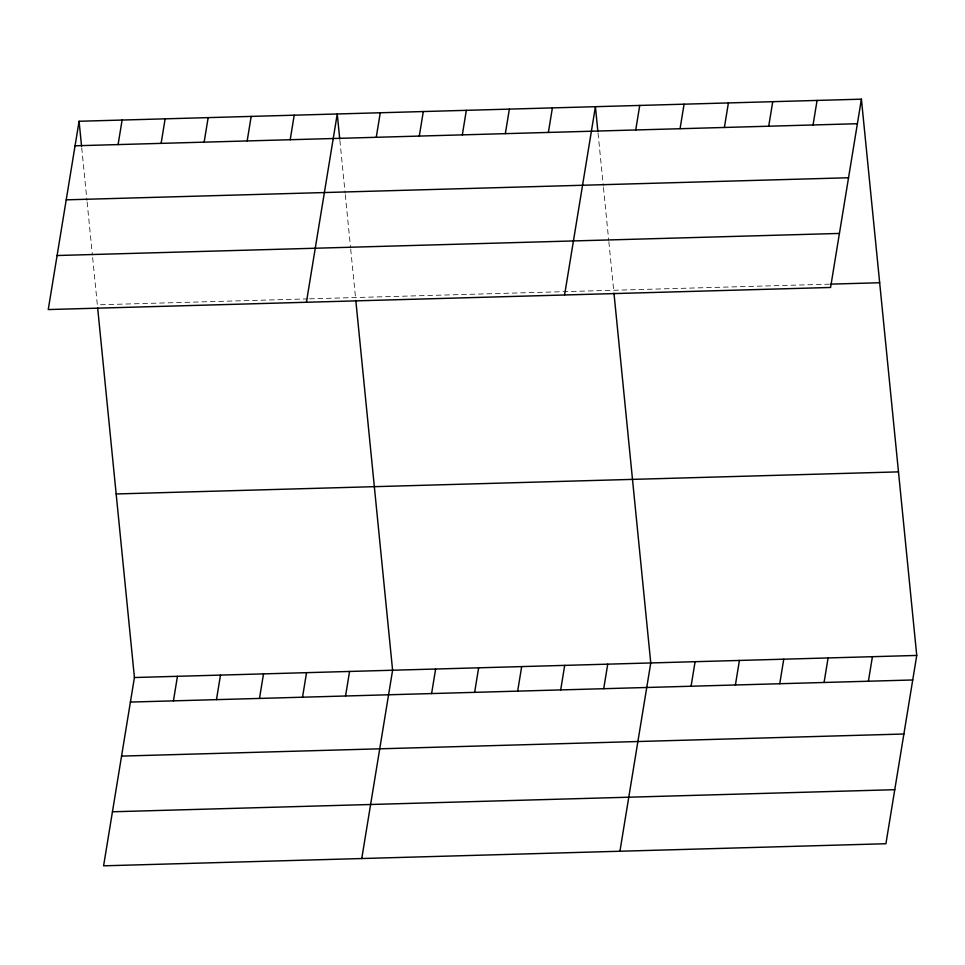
<?xml version="1.0" encoding="UTF-8"?>
<svg xmlns="http://www.w3.org/2000/svg" width="965" height="965" viewBox="0 0 965 965"><rect width="100%" height="100%" fill="white"/><g stroke="black" fill="none" stroke-linecap="round" stroke-linejoin="round"><path stroke-width="0.72" stroke-dasharray="4.83 3.62" d="M308.04 298.885L97.344 304.831L92.531 256.364M309.524 298.836L829.43 284.168M598.047 133.122L603.306 185.992M603.451 187.451L608.71 240.321M608.855 241.793L613.68 290.26M339.885 140.407L345.144 193.277M345.289 194.749L350.548 247.607M350.693 249.079L355.518 297.546M81.711 147.693L86.971 200.563M87.115 202.035L92.375 254.905"/><path stroke-width="1.45" d="M79.082 121.264L48.25 309.56L830.575 287.474L861.407 99.178L79.082 121.264L81.567 146.234M118.092 144.593L122.109 120.046M161.119 143.375L165.136 118.84M204.146 142.157L208.163 117.621M97.634 307.739L134.424 677.526L103.593 865.822L885.918 843.736L916.75 655.44L861.407 99.178M247.173 140.95L251.19 116.403M173.435 700.855L177.451 676.308M290.2 139.732L294.216 115.185M216.462 699.637L220.49 675.102M306.412 302.274L337.255 113.979L339.728 138.936M259.488 698.419L263.517 673.884M376.254 137.295L380.282 112.76M302.528 697.212L306.544 672.665M419.293 136.089L423.309 111.542M345.554 695.994L349.571 671.459M462.319 134.871L466.336 110.336M361.766 858.536L392.598 670.241L355.808 300.453M505.346 133.653L509.363 109.117M431.608 693.57L435.625 669.022M548.373 132.446L552.39 107.899M474.635 692.351L478.652 667.804M564.585 294.976L595.417 106.693L597.902 131.65M517.662 691.133L521.679 666.598M635.73 129.973L639.747 105.438M560.689 689.915L564.706 665.38M680.06 128.719L684.076 104.184M603.716 688.708L607.733 664.161M724.389 127.477L728.406 102.929M619.928 851.251L650.76 662.955L613.969 293.167M768.719 126.222L772.736 101.675M691.073 686.236L695.09 661.7M813.049 124.968L817.078 100.432M735.402 684.981L739.419 660.446M779.732 683.739L783.761 659.192M824.074 682.484L828.091 657.949M868.404 681.23L872.42 656.695M75.065 145.799L857.39 123.713M66.211 199.839L848.537 177.753M57.104 255.52L839.417 233.434M830.901 284.12L879.67 282.745M116.162 493.959L898.487 471.873M134.424 677.526L916.75 655.44M130.408 702.074L912.733 679.975M121.566 756.102L903.879 734.015M112.447 811.782L894.76 789.696"/></g></svg>
